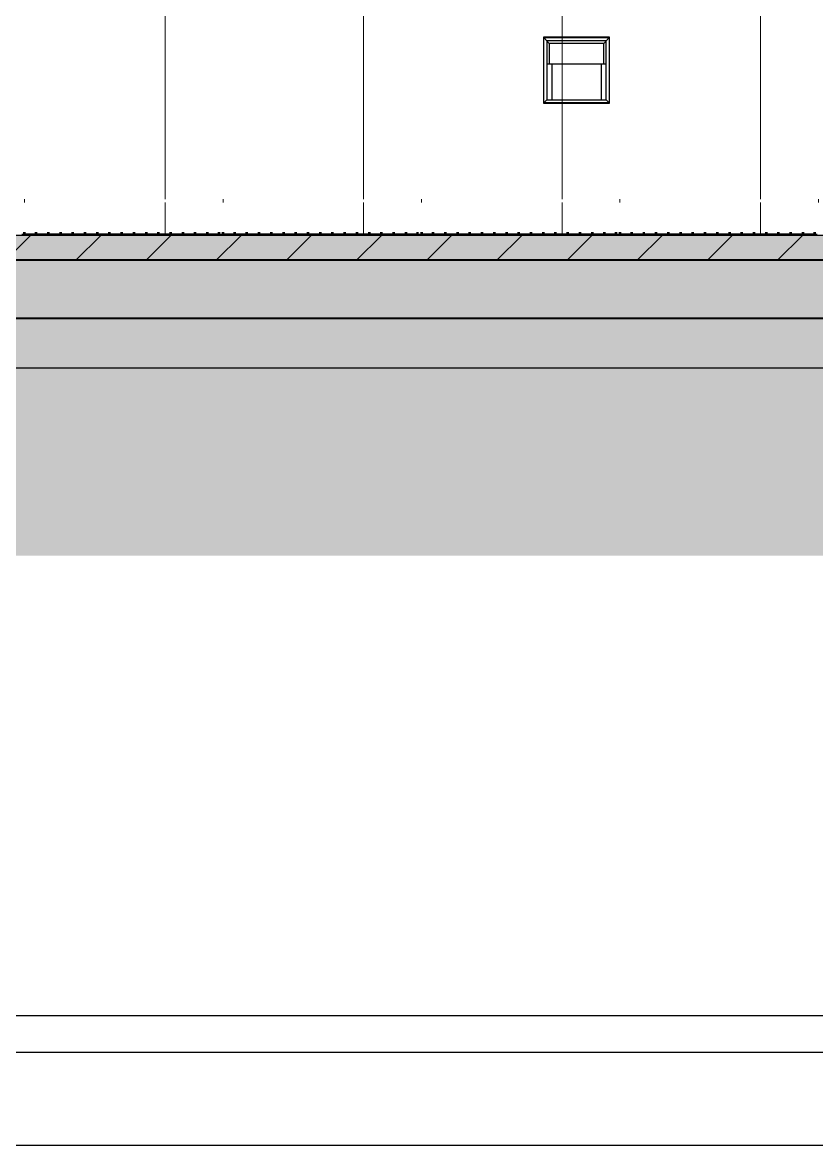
# Model space of a CAD drawing. Header units: millimetres. Extents: x 2519235 to 7246330, y 25937 to 201821.
# Drawn here: x 2718469 to 2720869, y 26737 to 30133 of the extents above; entities that cross this region are included whole.
import ezdxf

# ---------------------------------------------------------------- set-up
doc = ezdxf.new("R2010")
doc.units = ezdxf.units.MM
doc.set_wipeout_variables(frame=1)
doc.linetypes.add('TA_GL_000.90000', pattern=[2.475, 0.9, -0.225, 0.225, -0.225, 0.9])
for name, color, linetype in [('000 - 0_HIDE_OBJ_FRAMING_DEF_SUB_1', 7, 'Continuous'), ('000 - 0_SYM_DWG_GRIDLINE_MAIN_COLOR_251', 7, 'Continuous'), ('000 - CONCRETE_COL_CUT_COLOR_1', 7, 'Continuous'), ('000 - CONCRETE_COL_CUT_COLOR_3', 7, 'Continuous'), ('000 - CONCRETE_COL_CUT_COLOR_5', 7, 'Continuous'), ('000 - CONCRETE_COL_HATCH_', 7, 'Continuous'), ('000 - CONCRETE_COL_WIPEOUT_', 7, 'Continuous'), ('010 - ASPG_DIMS_NOM', 7, 'Continuous'), ('010 - ASPG_DIMS_OVERALL_2', 7, 'Continuous')]:
    doc.layers.add(name, color=color, linetype=linetype)
doc.layers.add('A-DETL', color=7, linetype='Continuous', lineweight=70)
doc.layers.add('E-LITE-EQPM', color=7, linetype='Continuous', lineweight=9)
doc.layers.get('A-DETL').off()
doc.styles.add('FAMELINE_FOR_CKST', font='arial.ttf')
doc.styles.add('TA', font='', dxfattribs={"height": 4.5})
doc.styles.get('TA').set_extended_font_data('Cordia New')
doc.dimstyles.new('FAMELINE-CKST_C-C', dxfattribs={"dimtxt": 0.3, "dimasz": 0.15, "dimexe": 0.1, "dimexo": 0.1, "dimgap": 0.05, "dimtad": 1, "dimzin": 0, "dimdsep": 46, "dimtxsty": 'FAMELINE_FOR_CKST', "dimblk": 'ORIGIN', "dimblk1": 'ORIGIN', "dimblk2": 'ORIGIN', "dimsah": 1, "dimcen": 0.1, "dimdle": 0.1, "dimclrd": 7, "dimclre": 7, "dimclrt": 7, "dimadec": 0, "dimazin": 0, "dimtfac": 1, "dimtix": 1, "dimtmove": 2, "dimatfit": 3, "dimfxl": 1, "dimtolj": 1, "dimtzin": 0, "dimlwd": -1, "dimlwe": -1, "dimarcsym": 0})

# ---------------------------------------------------------------- blocks, each defined once
blk = doc.blocks.new('DPA_Drainage Gutter_Landscape PP17_REV B - DPA_Drainage Gutter_Landscape PP17_REV B-36085527-ENTRANCE 1 - ELEVATION 1')
at = {"layer": '000 - 0_HIDE_OBJ_FRAMING_DEF_SUB_1', "color": 7, "lineweight": 70}
for p, q in [((2984877.1, 101195), (2984870.1, 101195)), ((2984870.1, 101195), (2984870.1, 101190)), ((2984877.1, 101190), (2984877.1, 101195)), ((2984912.1, 101195), (2984905.1, 101195)), ((2984905.1, 101195), (2984905.1, 101190)), ((2984912.1, 101190), (2984912.1, 101195)), ((2984949.1, 101195), (2984942.1, 101195)), ((2984942.1, 101195), (2984942.1, 101190)), ((2984949.1, 101190), (2984949.1, 101195)), ((2984986.1, 101195), (2984979.1, 101195)), ((2984979.1, 101195), (2984979.1, 101190)), ((2984986.1, 101190), (2984986.1, 101195)), ((2985023.1, 101195), (2985016.1, 101195)), ((2985016.1, 101195), (2985016.1, 101190)), ((2985023.1, 101190), (2985023.1, 101195)), ((2985060.1, 101195), (2985053.1, 101195)), ((2985053.1, 101195), (2985053.1, 101190)), ((2985060.1, 101190), (2985060.1, 101195)), ((2985097.1, 101195), (2985090.1, 101195)), ((2985090.1, 101195), (2985090.1, 101190)), ((2985097.1, 101190), (2985097.1, 101195)), ((2985134.1, 101195), (2985127.1, 101195)), ((2985127.1, 101195), (2985127.1, 101190)), ((2985134.1, 101190), (2985134.1, 101195)), ((2985171.1, 101195), (2985164.1, 101195)), ((2985164.1, 101195), (2985164.1, 101190)), ((2985171.1, 101190), (2985171.1, 101195)), ((2985208.1, 101195), (2985201.1, 101195)), ((2985201.1, 101195), (2985201.1, 101190)), ((2985208.1, 101190), (2985208.1, 101195)), ((2985245.1, 101195), (2985238.1, 101195)), ((2985238.1, 101195), (2985238.1, 101190)), ((2985245.1, 101190), (2985245.1, 101195)), ((2985282.1, 101195), (2985275.1, 101195)), ((2985275.1, 101195), (2985275.1, 101190)), ((2985282.1, 101190), (2985282.1, 101195)), ((2985319.1, 101195), (2985312.1, 101195)), ((2985312.1, 101195), (2985312.1, 101190)), ((2985319.1, 101190), (2985319.1, 101195)), ((2985356.1, 101195), (2985349.1, 101195)), ((2985349.1, 101195), (2985349.1, 101190)), ((2985356.1, 101190), (2985356.1, 101195)), ((2985393.1, 101195), (2985386.1, 101195)), ((2985386.1, 101195), (2985386.1, 101190)), ((2985393.1, 101190), (2985393.1, 101195)), ((2985430.1, 101195), (2985423.1, 101195)), ((2985423.1, 101195), (2985423.1, 101190)), ((2985430.1, 101190), (2985430.1, 101195)), ((2985465.1, 101195), (2985458.1, 101195)), ((2985458.1, 101195), (2985458.1, 101190)), ((2985465.1, 101190), (2985465.1, 101195)), ((2985477.3, 101195), (2985470.3, 101195)), ((2985470.3, 101195), (2985470.3, 101190)), ((2985477.3, 101190), (2985477.3, 101195)), ((2985512.3, 101195), (2985505.3, 101195)), ((2985505.3, 101195), (2985505.3, 101190)), ((2985512.3, 101190), (2985512.3, 101195)), ((2985549.3, 101195), (2985542.3, 101195)), ((2985542.3, 101195), (2985542.3, 101190)), ((2985549.3, 101190), (2985549.3, 101195)), ((2985586.3, 101195), (2985579.3, 101195)), ((2985579.3, 101195), (2985579.3, 101190)), ((2985586.3, 101190), (2985586.3, 101195)), ((2985623.3, 101195), (2985616.3, 101195)), ((2985616.3, 101195), (2985616.3, 101190)), ((2985623.3, 101190), (2985623.3, 101195)), ((2985660.3, 101195), (2985653.3, 101195)), ((2985653.3, 101195), (2985653.3, 101190)), ((2985660.3, 101190), (2985660.3, 101195)), ((2985697.3, 101195), (2985690.3, 101195)), ((2985690.3, 101195), (2985690.3, 101190)), ((2985697.3, 101190), (2985697.3, 101195)), ((2985734.3, 101195), (2985727.3, 101195)), ((2985727.3, 101195), (2985727.3, 101190)), ((2985734.3, 101190), (2985734.3, 101195)), ((2985771.3, 101195), (2985764.3, 101195)), ((2985764.3, 101195), (2985764.3, 101190)), ((2985771.3, 101190), (2985771.3, 101195)), ((2985808.3, 101195), (2985801.3, 101195)), ((2985801.3, 101195), (2985801.3, 101190)), ((2985808.3, 101190), (2985808.3, 101195)), ((2985845.3, 101195), (2985838.3, 101195)), ((2985838.3, 101195), (2985838.3, 101190)), ((2985845.3, 101190), (2985845.3, 101195)), ((2985882.3, 101195), (2985875.3, 101195)), ((2985875.3, 101195), (2985875.3, 101190)), ((2985882.3, 101190), (2985882.3, 101195)), ((2985919.3, 101195), (2985912.3, 101195)), ((2985912.3, 101195), (2985912.3, 101190)), ((2985919.3, 101190), (2985919.3, 101195)), ((2985956.3, 101195), (2985949.3, 101195)), ((2985949.3, 101195), (2985949.3, 101190)), ((2985956.3, 101190), (2985956.3, 101195)), ((2985993.3, 101195), (2985986.3, 101195)), ((2985986.3, 101195), (2985986.3, 101190)), ((2985993.3, 101190), (2985993.3, 101195)), ((2986030.3, 101195), (2986023.3, 101195)), ((2986023.3, 101195), (2986023.3, 101190)), ((2986030.3, 101190), (2986030.3, 101195)), ((2986065.3, 101195), (2986058.3, 101195)), ((2986058.3, 101195), (2986058.3, 101190)), ((2986065.3, 101190), (2986065.3, 101195)), ((2986077.5, 101195), (2986070.5, 101195)), ((2986070.5, 101195), (2986070.5, 101190)), ((2986077.5, 101190), (2986077.5, 101195)), ((2986112.5, 101195), (2986105.5, 101195)), ((2986105.5, 101195), (2986105.5, 101190)), ((2986112.5, 101190), (2986112.5, 101195)), ((2986149.5, 101195), (2986142.5, 101195)), ((2986142.5, 101195), (2986142.5, 101190)), ((2986149.5, 101190), (2986149.5, 101195)), ((2986186.5, 101195), (2986179.5, 101195)), ((2986179.5, 101195), (2986179.5, 101190)), ((2986186.5, 101190), (2986186.5, 101195)), ((2986223.5, 101195), (2986216.5, 101195)), ((2986216.5, 101195), (2986216.5, 101190)), ((2986223.5, 101190), (2986223.5, 101195)), ((2986260.5, 101195), (2986253.5, 101195)), ((2986253.5, 101195), (2986253.5, 101190)), ((2986260.5, 101190), (2986260.5, 101195)), ((2986297.5, 101195), (2986290.5, 101195)), ((2986290.5, 101195), (2986290.5, 101190)), ((2986297.5, 101190), (2986297.5, 101195)), ((2986334.5, 101195), (2986327.5, 101195)), ((2986327.5, 101195), (2986327.5, 101190)), ((2986334.5, 101190), (2986334.5, 101195)), ((2986371.5, 101195), (2986364.5, 101195)), ((2986364.5, 101195), (2986364.5, 101190)), ((2986371.5, 101190), (2986371.5, 101195)), ((2986408.5, 101195), (2986401.5, 101195)), ((2986401.5, 101195), (2986401.5, 101190)), ((2986408.5, 101190), (2986408.5, 101195)), ((2986445.5, 101195), (2986438.5, 101195)), ((2986438.5, 101195), (2986438.5, 101190)), ((2986445.5, 101190), (2986445.5, 101195)), ((2986482.5, 101195), (2986475.5, 101195)), ((2986475.5, 101195), (2986475.5, 101190)), ((2986482.5, 101190), (2986482.5, 101195)), ((2986519.5, 101195), (2986512.5, 101195)), ((2986512.5, 101195), (2986512.5, 101190)), ((2986519.5, 101190), (2986519.5, 101195)), ((2986556.5, 101195), (2986549.5, 101195)), ((2986549.5, 101195), (2986549.5, 101190)), ((2986556.5, 101190), (2986556.5, 101195)), ((2986593.5, 101195), (2986586.5, 101195)), ((2986586.5, 101195), (2986586.5, 101190)), ((2986593.5, 101190), (2986593.5, 101195)), ((2986630.5, 101195), (2986623.5, 101195)), ((2986623.5, 101195), (2986623.5, 101190)), ((2986630.5, 101190), (2986630.5, 101195)), ((2986665.5, 101195), (2986658.5, 101195)), ((2986658.5, 101195), (2986658.5, 101190)), ((2986665.5, 101190), (2986665.5, 101195)), ((2986677.6, 101195), (2986670.6, 101195)), ((2986670.6, 101195), (2986670.6, 101190)), ((2986677.6, 101190), (2986677.6, 101195)), ((2986712.6, 101195), (2986705.6, 101195)), ((2986705.6, 101195), (2986705.6, 101190)), ((2986712.6, 101190), (2986712.6, 101195)), ((2986749.6, 101195), (2986742.6, 101195)), ((2986742.6, 101195), (2986742.6, 101190)), ((2986749.6, 101190), (2986749.6, 101195)), ((2986786.6, 101195), (2986779.6, 101195)), ((2986779.6, 101195), (2986779.6, 101190)), ((2986786.6, 101190), (2986786.6, 101195)), ((2986823.6, 101195), (2986816.6, 101195)), ((2986816.6, 101195), (2986816.6, 101190)), ((2986823.6, 101190), (2986823.6, 101195)), ((2986860.6, 101195), (2986853.6, 101195)), ((2986853.6, 101195), (2986853.6, 101190)), ((2986860.6, 101190), (2986860.6, 101195)), ((2986897.6, 101195), (2986890.6, 101195)), ((2986890.6, 101195), (2986890.6, 101190)), ((2986897.6, 101190), (2986897.6, 101195)), ((2986934.6, 101195), (2986927.6, 101195)), ((2986927.6, 101195), (2986927.6, 101190)), ((2986934.6, 101190), (2986934.6, 101195)), ((2986971.6, 101195), (2986964.6, 101195)), ((2986964.6, 101195), (2986964.6, 101190)), ((2986971.6, 101190), (2986971.6, 101195)), ((2987008.6, 101195), (2987001.6, 101195)), ((2987001.6, 101195), (2987001.6, 101190)), ((2987008.6, 101190), (2987008.6, 101195)), ((2987045.6, 101195), (2987038.6, 101195)), ((2987038.6, 101195), (2987038.6, 101190)), ((2987045.6, 101190), (2987045.6, 101195)), ((2987082.6, 101195), (2987075.6, 101195)), ((2987075.6, 101195), (2987075.6, 101190)), ((2987082.6, 101190), (2987082.6, 101195)), ((2987119.6, 101195), (2987112.6, 101195)), ((2987112.6, 101195), (2987112.6, 101190)), ((2987119.6, 101190), (2987119.6, 101195)), ((2987156.6, 101195), (2987149.6, 101195)), ((2987149.6, 101195), (2987149.6, 101190)), ((2987156.6, 101190), (2987156.6, 101195)), ((2987193.6, 101195), (2987186.6, 101195)), ((2987186.6, 101195), (2987186.6, 101190)), ((2987193.6, 101190), (2987193.6, 101195)), ((2987230.6, 101195), (2987223.6, 101195)), ((2987223.6, 101195), (2987223.6, 101190)), ((2987230.6, 101190), (2987230.6, 101195)), ((2987265.6, 101195), (2987258.6, 101195)), ((2987258.6, 101195), (2987258.6, 101190)), ((2987265.6, 101190), (2987265.6, 101195))]:
    blk.add_line(p, q, dxfattribs=at)
at = {"layer": '000 - 0_HIDE_OBJ_FRAMING_DEF_SUB_1', "color": 7}
for p, q in [((2984877.1, 101190), (2984877.1, 101195)), ((2984877.1, 101195), (2984905.1, 101195)), ((2984905.1, 101190), (2984877.1, 101190)), ((2984905.1, 101195), (2984905.1, 101190)), ((2984912.1, 101190), (2984912.1, 101195)), ((2984912.1, 101195), (2984942.1, 101195)), ((2984942.1, 101190), (2984912.1, 101190)), ((2984942.1, 101195), (2984942.1, 101190)), ((2984949.1, 101195), (2984949.1, 101190)), ((2984949.1, 101195), (2984979.1, 101195)), ((2984979.1, 101190), (2984949.7, 101190)), ((2984979.1, 101195), (2984979.1, 101190)), ((2984986.1, 101190), (2984986.1, 101195)), ((2984986.1, 101195), (2985016.1, 101195)), ((2985016.1, 101190), (2984986.1, 101190)), ((2985016.1, 101195), (2985016.1, 101190)), ((2985023.1, 101195), (2985023.1, 101190)), ((2985023.1, 101195), (2985053.1, 101195)), ((2985053.1, 101190), (2985023.1, 101190)), ((2985053.1, 101195), (2985053.1, 101190)), ((2985060.1, 101190), (2985060.1, 101195)), ((2985060.1, 101195), (2985090.1, 101195)), ((2985090.1, 101190), (2985060.1, 101190)), ((2985090.1, 101195), (2985090.1, 101190)), ((2985097.1, 101195), (2985097.1, 101190)), ((2985097.1, 101195), (2985127.1, 101195)), ((2985127.1, 101190), (2985097.1, 101190)), ((2985127.1, 101195), (2985127.1, 101190)), ((2985134.1, 101190), (2985134.1, 101195)), ((2985134.1, 101195), (2985164.1, 101195)), ((2985164.1, 101190), (2985134.1, 101190)), ((2985164.1, 101195), (2985164.1, 101190)), ((2985171.1, 101195), (2985171.1, 101190)), ((2985171.1, 101195), (2985201.1, 101195)), ((2985201.1, 101190), (2985171.1, 101190)), ((2985201.1, 101190), (2985201.1, 101195)), ((2985208.1, 101195), (2985208.1, 101190)), ((2985208.1, 101195), (2985238.1, 101195)), ((2985238.1, 101190), (2985208.1, 101190)), ((2985238.1, 101195), (2985238.1, 101190)), ((2985245.1, 101195), (2985245.1, 101190)), ((2985245.1, 101195), (2985275.1, 101195)), ((2985275.1, 101190), (2985245.1, 101190)), ((2985275.1, 101190), (2985275.1, 101195)), ((2985282.1, 101195), (2985282.1, 101190)), ((2985282.1, 101195), (2985312.1, 101195)), ((2985312.1, 101190), (2985282.1, 101190)), ((2985312.1, 101195), (2985312.1, 101190)), ((2985319.1, 101195), (2985319.1, 101190)), ((2985319.1, 101195), (2985349.1, 101195)), ((2985349.1, 101190), (2985319.1, 101190)), ((2985349.1, 101190), (2985349.1, 101195)), ((2985356.1, 101195), (2985356.1, 101190)), ((2985356.1, 101195), (2985386.1, 101195)), ((2985386.1, 101190), (2985357, 101190)), ((2985386.1, 101195), (2985386.1, 101190)), ((2985393.1, 101195), (2985393.1, 101190)), ((2985393.1, 101195), (2985423.1, 101195)), ((2985423.1, 101190), (2985393.1, 101190)), ((2985423.1, 101190), (2985423.1, 101195)), ((2985430.1, 101195), (2985430.1, 101190)), ((2985430.1, 101195), (2985458.1, 101195)), ((2985458.1, 101190), (2985430.1, 101190)), ((2985458.1, 101195), (2985458.1, 101190)), ((2985477.3, 101190), (2985477.3, 101195)), ((2985477.3, 101195), (2985505.3, 101195)), ((2985505.3, 101190), (2985477.3, 101190)), ((2985505.3, 101195), (2985505.3, 101190)), ((2985512.3, 101190), (2985512.3, 101195)), ((2985512.3, 101195), (2985542.3, 101195)), ((2985542.3, 101190), (2985512.3, 101190)), ((2985542.3, 101195), (2985542.3, 101190)), ((2985549.3, 101195), (2985549.3, 101190)), ((2985549.3, 101195), (2985579.3, 101195)), ((2985579.3, 101190), (2985549.3, 101190)), ((2985579.3, 101195), (2985579.3, 101190)), ((2985586.3, 101190), (2985586.3, 101195)), ((2985586.3, 101195), (2985616.3, 101195)), ((2985616.3, 101190), (2985586.3, 101190)), ((2985616.3, 101195), (2985616.3, 101190)), ((2985623.3, 101195), (2985623.3, 101190)), ((2985623.3, 101195), (2985653.3, 101195)), ((2985653.3, 101190), (2985623.3, 101190)), ((2985653.3, 101195), (2985653.3, 101190)), ((2985660.3, 101190), (2985660.3, 101195)), ((2985660.3, 101195), (2985690.3, 101195)), ((2985690.3, 101190), (2985660.3, 101190)), ((2985690.3, 101195), (2985690.3, 101190)), ((2985697.3, 101195), (2985697.3, 101190)), ((2985697.3, 101195), (2985727.3, 101195)), ((2985727.3, 101190), (2985697.3, 101190)), ((2985727.3, 101195), (2985727.3, 101190)), ((2985734.3, 101190), (2985734.3, 101195)), ((2985734.3, 101195), (2985764.3, 101195)), ((2985764.3, 101190), (2985734.3, 101190)), ((2985764.3, 101195), (2985764.3, 101190)), ((2985771.3, 101195), (2985771.3, 101190)), ((2985771.3, 101195), (2985801.3, 101195)), ((2985801.3, 101190), (2985771.3, 101190)), ((2985801.3, 101190), (2985801.3, 101195)), ((2985808.3, 101195), (2985808.3, 101190)), ((2985808.3, 101195), (2985838.3, 101195)), ((2985838.3, 101190), (2985808.3, 101190)), ((2985838.3, 101195), (2985838.3, 101190)), ((2985845.3, 101195), (2985845.3, 101190)), ((2985845.3, 101195), (2985875.3, 101195)), ((2985875.3, 101190), (2985845.3, 101190)), ((2985875.3, 101190), (2985875.3, 101195)), ((2985882.3, 101195), (2985882.3, 101190)), ((2985882.3, 101195), (2985912.3, 101195)), ((2985912.3, 101190), (2985882.3, 101190)), ((2985912.3, 101195), (2985912.3, 101190)), ((2985919.3, 101195), (2985919.3, 101190)), ((2985919.3, 101195), (2985949.3, 101195)), ((2985949.3, 101190), (2985919.3, 101190)), ((2985949.3, 101190), (2985949.3, 101195)), ((2985956.3, 101195), (2985956.3, 101190)), ((2985956.3, 101195), (2985986.3, 101195)), ((2985986.3, 101190), (2985956.3, 101190)), ((2985986.3, 101195), (2985986.3, 101190)), ((2985993.3, 101195), (2985993.3, 101190)), ((2985993.3, 101195), (2986023.3, 101195)), ((2986023.3, 101190), (2985993.3, 101190)), ((2986023.3, 101190), (2986023.3, 101195)), ((2986030.3, 101195), (2986030.3, 101190)), ((2986030.3, 101195), (2986058.3, 101195)), ((2986058.3, 101190), (2986030.3, 101190)), ((2986058.3, 101195), (2986058.3, 101190)), ((2986077.5, 101190), (2986077.5, 101195)), ((2986077.5, 101195), (2986105.5, 101195)), ((2986105.5, 101190), (2986077.5, 101190)), ((2986105.5, 101195), (2986105.5, 101190)), ((2986112.5, 101190), (2986112.5, 101195)), ((2986112.5, 101195), (2986142.5, 101195)), ((2986142.5, 101190), (2986112.5, 101190)), ((2986142.5, 101195), (2986142.5, 101190)), ((2986149.5, 101195), (2986149.5, 101190)), ((2986149.5, 101195), (2986179.5, 101195)), ((2986179.5, 101190), (2986149.5, 101190)), ((2986179.5, 101195), (2986179.5, 101190)), ((2986186.5, 101190), (2986186.5, 101195)), ((2986186.5, 101195), (2986216.5, 101195)), ((2986216.5, 101190), (2986186.5, 101190)), ((2986216.5, 101195), (2986216.5, 101190)), ((2986223.5, 101195), (2986223.5, 101190)), ((2986223.5, 101195), (2986253.5, 101195)), ((2986253.5, 101190), (2986223.5, 101190)), ((2986253.5, 101195), (2986253.5, 101190)), ((2986260.5, 101190), (2986260.5, 101195)), ((2986260.5, 101195), (2986290.5, 101195)), ((2986290.5, 101190), (2986260.5, 101190)), ((2986290.5, 101195), (2986290.5, 101190)), ((2986297.5, 101195), (2986297.5, 101190)), ((2986297.5, 101195), (2986327.5, 101195)), ((2986327.5, 101190), (2986297.5, 101190)), ((2986327.5, 101195), (2986327.5, 101190)), ((2986334.5, 101190), (2986334.5, 101195)), ((2986334.5, 101195), (2986364.5, 101195)), ((2986364.5, 101190), (2986334.5, 101190)), ((2986364.5, 101195), (2986364.5, 101190)), ((2986371.5, 101195), (2986371.5, 101190)), ((2986371.5, 101195), (2986401.5, 101195)), ((2986401.5, 101190), (2986371.5, 101190)), ((2986401.5, 101190), (2986401.5, 101195)), ((2986408.5, 101195), (2986408.5, 101190)), ((2986408.5, 101195), (2986438.5, 101195)), ((2986438.5, 101190), (2986408.5, 101190)), ((2986438.5, 101195), (2986438.5, 101190)), ((2986445.5, 101195), (2986445.5, 101190)), ((2986445.5, 101195), (2986475.5, 101195)), ((2986475.5, 101190), (2986445.5, 101190)), ((2986475.5, 101190), (2986475.5, 101195)), ((2986482.5, 101195), (2986482.5, 101190)), ((2986482.5, 101195), (2986512.5, 101195)), ((2986512.5, 101190), (2986482.5, 101190)), ((2986512.5, 101195), (2986512.5, 101190)), ((2986519.5, 101195), (2986519.5, 101190)), ((2986519.5, 101195), (2986549.5, 101195)), ((2986549.5, 101190), (2986519.5, 101190)), ((2986549.5, 101190), (2986549.5, 101195)), ((2986556.5, 101195), (2986556.5, 101190)), ((2986556.5, 101195), (2986586.5, 101195)), ((2986586.5, 101190), (2986556.5, 101190)), ((2986586.5, 101195), (2986586.5, 101190)), ((2986593.5, 101195), (2986593.5, 101190)), ((2986593.5, 101195), (2986623.5, 101195)), ((2986623.5, 101190), (2986593.5, 101190)), ((2986623.5, 101190), (2986623.5, 101195)), ((2986630.5, 101195), (2986630.5, 101190)), ((2986630.5, 101195), (2986658.5, 101195)), ((2986658.5, 101190), (2986630.5, 101190)), ((2986658.5, 101195), (2986658.5, 101190)), ((2986677.6, 101190), (2986677.6, 101195)), ((2986677.6, 101195), (2986705.6, 101195)), ((2986705.6, 101190), (2986677.6, 101190)), ((2986705.6, 101195), (2986705.6, 101190)), ((2986712.6, 101190), (2986712.6, 101195)), ((2986712.6, 101195), (2986742.6, 101195)), ((2986742.6, 101190), (2986712.6, 101190)), ((2986742.6, 101195), (2986742.6, 101190)), ((2986749.6, 101195), (2986749.6, 101190)), ((2986749.6, 101195), (2986779.6, 101195)), ((2986779.6, 101190), (2986749.6, 101190)), ((2986779.6, 101195), (2986779.6, 101190)), ((2986786.6, 101190), (2986786.6, 101195)), ((2986786.6, 101195), (2986816.6, 101195)), ((2986816.6, 101190), (2986786.6, 101190)), ((2986816.6, 101195), (2986816.6, 101190)), ((2986823.6, 101195), (2986823.6, 101190)), ((2986823.6, 101195), (2986853.6, 101195)), ((2986853.6, 101190), (2986823.6, 101190)), ((2986853.6, 101195), (2986853.6, 101190)), ((2986860.6, 101190), (2986860.6, 101195)), ((2986860.6, 101195), (2986890.6, 101195)), ((2986890.6, 101190), (2986860.6, 101190)), ((2986890.6, 101195), (2986890.6, 101190)), ((2986897.6, 101195), (2986897.6, 101190)), ((2986897.6, 101195), (2986927.6, 101195)), ((2986927.6, 101190), (2986897.6, 101190)), ((2986927.6, 101195), (2986927.6, 101190)), ((2986934.6, 101190), (2986934.6, 101195)), ((2986934.6, 101195), (2986964.6, 101195)), ((2986964.6, 101190), (2986934.6, 101190)), ((2986964.6, 101195), (2986964.6, 101190)), ((2986971.6, 101195), (2986971.6, 101190)), ((2986971.6, 101195), (2987001.6, 101195)), ((2987001.6, 101190), (2986971.6, 101190)), ((2987001.6, 101190), (2987001.6, 101195)), ((2987008.6, 101195), (2987008.6, 101190)), ((2987008.6, 101195), (2987038.6, 101195)), ((2987038.6, 101190), (2987008.6, 101190)), ((2987038.6, 101195), (2987038.6, 101190)), ((2987045.6, 101195), (2987045.6, 101190)), ((2987045.6, 101195), (2987075.6, 101195)), ((2987075.6, 101190), (2987045.6, 101190)), ((2987075.6, 101190), (2987075.6, 101195)), ((2987082.6, 101195), (2987082.6, 101190)), ((2987082.6, 101195), (2987112.6, 101195)), ((2987112.6, 101190), (2987082.6, 101190)), ((2987112.6, 101195), (2987112.6, 101190)), ((2987119.6, 101195), (2987119.6, 101190)), ((2987119.6, 101195), (2987149.6, 101195)), ((2987149.6, 101190), (2987119.6, 101190)), ((2987149.6, 101190), (2987149.6, 101195)), ((2987156.6, 101195), (2987156.6, 101190)), ((2987156.6, 101195), (2987186.6, 101195)), ((2987186.6, 101190), (2987156.6, 101190)), ((2987186.6, 101195), (2987186.6, 101190)), ((2987193.6, 101195), (2987193.6, 101190)), ((2987193.6, 101195), (2987223.6, 101195)), ((2987223.6, 101190), (2987193.6, 101190)), ((2987223.6, 101190), (2987223.6, 101195)), ((2987230.6, 101195), (2987230.6, 101190)), ((2987230.6, 101195), (2987258.6, 101195)), ((2987258.6, 101190), (2987230.6, 101190)), ((2987258.6, 101195), (2987258.6, 101190))]:
    blk.add_line(p, q, dxfattribs=at)
blk = doc.blocks.new('DPA_LIGHTING_WALL MOUNT_WLL711 1 - 10W LED_use_-35905488-ENTRANCE 1 - ELEVATION 1')
at = {"layer": '000 - 0_HIDE_OBJ_FRAMING_DEF_SUB_1', "color": 7}
for p, q in [((2983642.6, 101790), (2983442.6, 101790)), ((2983442.6, 101790), (2983442.6, 101590)), ((2983443.6, 101789), (2983459.7, 101771)), ((2983443.6, 101789), (2983641.6, 101789)), ((2983443.6, 101591), (2983443.6, 101789)), ((2983452.6, 101780), (2983632.6, 101780)), ((2983452.6, 101780), (2983452.6, 101600)), ((2983624.7, 101771), (2983459.7, 101771)), ((2983459.7, 101771), (2983459.7, 101709.4)), ((2983624.7, 101771), (2983641.6, 101789)), ((2983624.7, 101709.4), (2983624.7, 101771)), ((2983632.6, 101600), (2983632.6, 101780)), ((2983641.6, 101789), (2983641.6, 101591)), ((2983642.6, 101590), (2983642.6, 101790)), ((2983452.6, 101709.4), (2983632.6, 101709.4)), ((2983468.3, 101709.4), (2983468.3, 101600)), ((2983618.1, 101600), (2983618.1, 101709.4)), ((2983442.6, 101590), (2983452.6, 101600)), ((2983452.6, 101600), (2983632.6, 101600)), ((2983642.6, 101590), (2983632.6, 101600)), ((2983442.6, 101590), (2983642.6, 101590)), ((2983641.6, 101591), (2983443.6, 101591))]:
    blk.add_line(p, q, dxfattribs=at)
blk = doc.blocks.new('*U1049')
at = {"layer": '000 - CONCRETE_COL_HATCH_'}
h = blk.add_hatch(dxfattribs=at)
h.set_pattern_fill('ANSI31', scale=0.25)
h.set_pattern_definition([(45, (1983745.8844, -850006.8257), (-0.56126600757, 0.56126600757), [])])
h.paths.add_polyline_path([(0, 0), (0, -75), (15426.4, -75), (15833.7, -75), (44374.7, -75), (44374.7, 0)])
at = {"layer": '000 - CONCRETE_COL_CUT_COLOR_1', "color": 7}
blk.add_lwpolyline([(44374.7, 0), (0, 0), (0, -75), (15426.4, -75), (15833.7, -75), (44374.7, -75)], dxfattribs=at)
blk = doc.blocks.new('*U1051')
at = {"layer": '000 - CONCRETE_COL_HATCH_'}
h = blk.add_hatch(dxfattribs=at)
h.set_pattern_fill('EARTH', scale=0.5, angle=45)
h.set_pattern_definition([(45, (88751.0504, -816679.242), (0, 4.49012806), [3.175, -3.175]), (45, (88750.2085, -816678.4), (0, 4.49012806), [3.175, -3.175]), (45, (88749.3666, -816677.558), (0, 4.49012806), [3.175, -3.175]), (135, (88749.3666, -816676.997), (-4.49012806, 0), [3.175, -3.175]), (135, (88750.2085, -816676.155), (-4.49012806, 0), [3.175, -3.175]), (135, (88751.0504, -816675.313), (-4.49012806, 0), [3.175, -3.175])])
h.paths.add_polyline_path([(0, 0), (44375.5, 0), (44375.5, 718), (0, 718)])
blk = doc.blocks.new('*U1679')
at = {"layer": '000 - CONCRETE_COL_HATCH_'}
h = blk.add_hatch(dxfattribs=at)
h.set_pattern_fill('AR-CONC', scale=0.04)
h.set_pattern_definition([(50, (362366.6603, -853071.7804), (7.28738676, -0.63756342), [0.762, -8.382]), (355, (362366.66, -853071.7804), (-1.40973686, 7.64227381), [0.6096, -6.705623367]), (100.4514447, (362367.2676, -853071.8336), (5.877649884, 7.004710076), [0.64760035, -7.123609784]), (46.1842, (362366.66, -853069.748), (10.84316164, -1.68169312), [1.143, -12.573]), (96.6355576, (362367.564, -853069.889), (9.49616536, 9.89704498), [0.97140093, -10.68542433]), (351.1841512, (362366.66, -853069.748), (9.49616536, 9.89704498), [0.91439868, -10.05838928]), (21, (362367.6763, -853070.2564), (6.06457565, -4.090607927), [0.762, -8.382]), (326, (362367.676, -853070.2564), (2.472081134, 7.367518645), [0.6096, -6.7056]), (71.451445, (362368.182, -853070.597), (8.53665677, 3.276910755), [0.64760035, -7.123597504]), (37.5, (362366.6603, -853071.7804), (0.12354413, 3.382201555), [0, -6.62432, 0, -6.8072, 0, -6.731]), (7.5, (362366.6603, -853071.7804), (2.6727865, 4.007222993), [0, -3.88112, 0, -6.47192, 0, -2.5654]), (327.5, (362364.3947, -853071.7804), (5.423623807, -0.22914976), [0, -2.54, 0, -7.9248, 0, -10.5156]), (317.5, (362363.3787, -853071.7804), (5.925167255, 1.017059641), [0, -3.302, 0, -5.26288, 0, -7.4676])])
h.paths.add_polyline_path([(0, 0), (0, -893), (320, -893), (347.6, -893), (347.6, -175), (44723.1, -175), (44723.1, -893), (45073.5, -893), (45073.1, -25), (45023.1, -25), (45023.1, 375), (44723.1, 375), (44723.1, 0), (347.6, 0), (347.6, 375), (47.6, 375), (47.6, 0)])
at = {"layer": '000 - CONCRETE_COL_CUT_COLOR_1', "color": 7, "lineweight": -2}
for points in [[(347.6, -175), (44723.1, -175)], [(44723.1, 0), (347.6, 0)]]:
    blk.add_lwpolyline(points, dxfattribs=at)
blk = doc.blocks.new('W-1-PP17-ENT1_REV02_20260415-155428_PP17_ENT1_EX_ELE1')
at = {"layer": '000 - 0_HIDE_OBJ_FRAMING_DEF_SUB_1', "lineweight": 9}
h = blk.add_hatch(dxfattribs=at)
h.set_pattern_fill('FP_3', style=0, pattern_type=2)
h.set_pattern_definition([(90, (-17700.16, 101300), (-600, 4e-14), [])])
h.paths.add_polyline_path([(-14272.3, 101190), (-14272.3, 101195), (-13677.3, 101195), (-13677.3, 101190), (-13672.1, 101190), (-13672.1, 101195), (-13077.1, 101195), (-13077.1, 101190), (-13072, 101190), (-13072, 101195), (-12477, 101195), (-12477, 101190), (-12471.8, 101190), (-12471.8, 101195), (-11876.8, 101195), (-11876.8, 101190), (-11871.7, 101190), (-11871.7, 101195), (-11276.7, 101195), (-11276.7, 101190), (-11271.5, 101190), (-11271.5, 101195), (-10676.5, 101195), (-10676.5, 101190), (-10671.4, 101190), (-10671.4, 101195), (-10076.4, 101195), (-10076.4, 101190), (-10071.2, 101190), (-10071.2, 101195), (-9476.2, 101195), (-9476.2, 101190), (-9471.1, 101190), (-9471.1, 101195), (-8876.1, 101195), (-8876.1, 101190), (-8870.9, 101190), (-8870.9, 101195), (-8275.9, 101195), (-8275.9, 101190), (-8270.7, 101190), (-8270.7, 101195), (-7675.7, 101195), (-7675.7, 101190), (-7670.6, 101190), (-7670.6, 101195), (-7075.6, 101195), (-7075.6, 101190), (-7070.4, 101190), (-7070.4, 101195), (-6475.4, 101195), (-6475.4, 101190), (-6470.3, 101190), (-6470.3, 101195), (-5875.3, 101195), (-5875.3, 101190), (-5870.1, 101190), (-5870.1, 101195), (-5275.1, 101195), (-5275.1, 101190), (-5270, 101190), (-5270, 101195), (-4675, 101195), (-4675, 101190), (-4669.8, 101190), (-4669.8, 101195), (-4074.8, 101195), (-4074.8, 101190), (-4069.7, 101190), (-4069.7, 101195), (-3474.7, 101195), (-3474.7, 101190), (-3469.5, 101190), (-3469.5, 101195), (-2874.5, 101195), (-2874.5, 101190), (-2869.4, 101190), (-2869.4, 101195), (-2274.4, 101195), (-2274.4, 101190), (-2269.2, 101190), (-2269.2, 101195), (-1674.2, 101195), (-1674.2, 101190), (-1669, 101190), (-1669, 101195), (-1074, 101195), (-1074, 101190), (-1068.9, 101190), (-1068.9, 101195), (-473.9, 101195), (-473.9, 101190), (-468.7, 101190), (-468.7, 101195), (126.3, 101195), (126.3, 101190), (131.4, 101190), (131.4, 101195), (726.4, 101195), (726.4, 101190), (731.6, 101190), (731.6, 101195), (1326.6, 101195), (1326.6, 101190), (1331.7, 101190), (1331.7, 101195), (1926.7, 101195), (1927, 101190), (1931.9, 101190), (1931.9, 101195), (2526.9, 101195), (2526.9, 101190), (2532, 101190), (2532, 101195), (3127, 101195), (3127, 101190), (3132.2, 101190), (3132.2, 101195), (3727.2, 101195), (3727.2, 101190), (3732.4, 101190), (3732.4, 101195), (4327.4, 101195), (4327.4, 101190), (4332.5, 101190), (4332.5, 101195), (4927.5, 101195), (4927.5, 101190), (4932.7, 101190), (4932.7, 101195), (5527.7, 101195), (5527.7, 101190), (5532.8, 101190), (5532.8, 101195), (6127.8, 101195), (6127.8, 101190), (6133, 101190), (6133, 101195), (6728, 101195), (6728, 101190), (6733.1, 101190), (6733.1, 101195), (6994.4, 101195), (6994.4, 101290), (-18050.2, 101290), (-18050.2, 101195), (-17878.4, 101195), (-17878.4, 101190), (-17873.2, 101190), (-17873.2, 101195), (-17278.2, 101195), (-17278.2, 101190), (-17273.1, 101190), (-17273.1, 101195), (-16678.1, 101195), (-16678.1, 101190), (-16672.9, 101190), (-16672.9, 101195), (-16077.9, 101195), (-16077.9, 101190), (-16072.8, 101190), (-16072.8, 101195), (-15477.8, 101195), (-15477.8, 101190), (-15472.6, 101190), (-15472.6, 101195), (-14877.6, 101195), (-14877.6, 101190), (-14872.5, 101190), (-14872.5, 101195), (-14277.5, 101195), (-14277.5, 101190)])
h.paths.add_polyline_path([(11534.4, 101190), (11534.4, 101195), (11556.3, 101195), (11556.3, 101290), (11510.1, 101289.7), (11510.1, 101195), (11529.2, 101195), (11529.2, 101190)])
h.paths.add_polyline_path([(7328.1, 101190), (7333.3, 101190), (7333.3, 101195), (7928.3, 101195), (7928.3, 101190), (7933.4, 101190), (7933.4, 101195), (8528.4, 101195), (8528.4, 101190), (8533.6, 101190), (8533.6, 101195), (9128.6, 101195), (9128.6, 101190), (9133.7, 101190), (9133.7, 101195), (9728.7, 101195), (9728.7, 101190), (9733.9, 101190), (9733.9, 101195), (10328.9, 101195), (10328.9, 101190), (10334.1, 101190), (10334.1, 101195), (10929.1, 101195), (10929.1, 101190), (10934.2, 101190), (10934.2, 101195), (11360.1, 101195), (11360.1, 101290), (7294.4, 101290), (7294.4, 101195), (7328.1, 101195)])
h.paths.add_polyline_path([(-13549.5, 101300), (11360.1, 101300), (11360.1, 101990), (7304.8, 101990), (7304.8, 101680), (7094.8, 101680), (7094.8, 101990), (-8932.7, 101990), (-8932.7, 101680), (-9142.7, 101680), (-9142.7, 101990), (-18050.2, 101990), (-18050.2, 101300), (-13550.2, 101300)])
h.paths.add_polyline_path([(11556.3, 101300), (11556.3, 101990), (11510.1, 101988.9), (11510.1, 101300)])
at = {"layer": '000 - 0_HIDE_OBJ_FRAMING_DEF_SUB_1', "lineweight": 25}
h = blk.add_hatch(dxfattribs=at)
h.set_pattern_fill('FP_20', style=0, pattern_type=2)
h.set_pattern_definition([(50, (230.58, 4e-11), (364.3679, -31.8783), [38.1, -419.1]), (355, (230.6, 4e-11), (-70.4859, 382.1133), [30.48, -335.28]), (100.451, (260.95, -2.66), (293.885, 350.2334), [32.38, -356.18]), (46.184, (230.6, 101.6), (542.1585, -84.0858), [57.15, -628.65]), (96.636, (275.76, 94.6), (474.805, 494.8554), [48.57, -534.27]), (351.184, (230.6, 101.6), (474.8102, 494.85), [45.72, -502.92]), (21, (281.38, 76.2), (303.2285, -204.5305), [38.1, -419.1]), (326, (281.4, 76.2), (123.6039, 368.376), [30.48, -335.28]), (71.451, (306.65, 59.16), (426.8341, 163.8427), [32.38, -356.18]), (37.5, (230.58, 4e-11), (6.17665, 169.11015), [16.764, -314.452, 16.764, -323.596, -336.55]), (37.5, (230.58, 4e-11), (6.17665, 169.11015), [-671.576, 16.764, -319.786]), (7.5, (230.58, 4e-11), (133.63888, 200.3615), [16.764, -177.292, 16.764, -306.832, -128.27]), (7.5, (230.58, 4e-11), (133.63888, 200.3615), [-517.652, 16.764, -111.506]), (327.5, (117.3, 4e-11), (271.18182, -11.45836), [16.764, -110.236, 16.764, -379.476, -525.78]), (327.5, (117.3, 4e-11), (271.18182, -11.45836), [-523.24, 16.764, -509.016]), (317.5, (66.5, 4e-11), (296.2585, 50.85285), [16.764, -148.336, 16.764, -246.38, -373.38]), (317.5, (66.5, 4e-11), (296.2585, 50.85285), [-428.244, 16.764, -356.616])])
h.paths.add_polyline_path([(-20424, 100222), (-20424, 100940), (23951.5, 100940), (23951.5, 100222), (24301.9, 100222), (24301.5, 101090), (24251.5, 101090), (24251.5, 101490), (23951.5, 101490), (23951.5, 101115), (-20424, 101115), (-20424, 101490), (-20724, 101490), (-20724, 101115), (-20771.6, 101115), (-20771.6, 100222), (-20451.6, 100222)])
at = {"layer": '000 - 0_HIDE_OBJ_FRAMING_DEF_SUB_1', "lineweight": 9}
h = blk.add_hatch(dxfattribs=at)
h.set_pattern_fill('FP_2', style=0, pattern_type=2)
h.set_pattern_definition([(90, (-18125.16, 100940), (-600, 4e-14), [])])
h.paths.add_polyline_path([(-18029.6, 101290), (11360.1, 101290), (11360.1, 101300), (-18050.2, 101300), (-18050.2, 101290)])
h.paths.add_polyline_path([(11556.3, 101290), (11569, 101290.1), (11569, 101300), (11510.1, 101300), (11510.1, 101290)])
h = blk.add_hatch(dxfattribs=at)
h.set_pattern_fill('FP_14', style=0, pattern_type=2)
h.set_pattern_definition([(45, (230.58, 4e-11), (-106.06602, 106.06602), [])])
h.paths.add_polyline_path([(-4589.5, 101115), (23951.5, 101115), (23951.5, 101190), (-20423.2, 101190), (-20423.2, 101115), (-4996.7, 101115)])
at = {"color": 7}
for points in [[(-20771.6, 101115), (-20771.6, 100222), (-20451.6, 100222), (-20424, 100222), (-20424, 100940), (23951.5, 100940), (23951.5, 100222), (24301.9, 100222), (24301.5, 101090), (24251.5, 101090), (24251.5, 101490), (23951.5, 101490), (23951.5, 101115), (-20424, 101115), (-20424, 101490), (-20724, 101490), (-20724, 101115)], [(-20423.2, 101190), (-20423.2, 101115), (-4996.7, 101115), (-4589.5, 101115), (23951.5, 101115), (23951.5, 101190)]]:
    blk.add_lwpolyline(points, close=True, dxfattribs=at)
at = {"layer": 'A-DETL', "color": 7}
blk.add_blockref('DPA_Drainage Gutter_Landscape PP17_REV B - DPA_Drainage Gutter_Landscape PP17_REV B-36085527-ENTRANCE 1 - ELEVATION 1', (-3000942.9, 0), dxfattribs=at)
at = {"layer": 'E-LITE-EQPM', "color": 7}
blk.add_blockref('DPA_LIGHTING_WALL MOUNT_WLL711 1 - 10W LED_use_-35905488-ENTRANCE 1 - ELEVATION 1', (-2997942.9, 0), dxfattribs=at)
at = {"color": 7}
blk.add_blockref('*U1051', (-20424, 100222), dxfattribs=at)
at = {"layer": '000 - CONCRETE_COL_CUT_COLOR_3', "color": 7}
blk.add_blockref('*U1049', (-20423.2, 101190), dxfattribs=at)
at = {"layer": '000 - CONCRETE_COL_CUT_COLOR_5', "color": 7, "lineweight": 40}
blk.add_blockref('*U1679', (-20771.6, 101115), dxfattribs=at)
blk = doc.blocks.new('*U1068')
at = {"layer": '000 - 0_SYM_DWG_GRIDLINE_MAIN_COLOR_251', "color": 7, "linetype": 'ByBlock', "ltscale": 5}
blk.add_line((20, 0), (-878, 0), dxfattribs=at)
at = {"color": 7, "style": 'TA', "flags": 1}
blk.add_attdef('LOCATION', (6, -6), '', height=4.5, rotation=270, dxfattribs=at)
blk = doc.blocks.new('_Origin')
at = {"color": 7, "linetype": 'ByBlock', "lineweight": -2}
blk.add_line((0, 0), (-1, 0), dxfattribs=at)
blk.add_circle((0, 0), 0.5, dxfattribs=at)
blk = doc.blocks.new('*D2765')
at = {"layer": '010 - ASPG_DIMS_OVERALL_2', "color": 7, "transparency": 16777216}
for p, q in [((-24600, 98950), (-24600, 98387.5)), ((0, 98950), (0, 98387.5)), ((-75, 98437.5), (-24525, 98437.5))]:
    blk.add_line(p, q, dxfattribs=at)
at = {"layer": 'Defpoints', "color": 7, "transparency": 16777216}
for p in [(-24600, 99000), (0, 99000), (-24600, 98437.5)]:
    blk.add_point(p, dxfattribs=at)
at = {"layer": '010 - ASPG_DIMS_OVERALL_2', "color": 7, "transparency": 16777216, "xscale": 75, "yscale": 75, "zscale": 75, "rotation": 180}
blk.add_blockref('_Origin', (-24600, 98437.5), dxfattribs=at)
at = {"layer": '010 - ASPG_DIMS_OVERALL_2', "color": 7, "transparency": 16777216, "xscale": 75, "yscale": 75, "zscale": 75}
blk.add_blockref('_Origin', (0, 98437.5), dxfattribs=at)
at = {"layer": '010 - ASPG_DIMS_OVERALL_2', "color": 7, "transparency": 16777216, "insert": (-12300, 98539.1), "char_height": 150, "attachment_point": 5, "style": 'FAMELINE_FOR_CKST'}
blk.add_mtext('\\A1;24600', dxfattribs=at)
blk = doc.blocks.new('*D2768')
at = {"layer": '010 - ASPG_DIMS_NOM', "color": 7, "transparency": 16777216}
for p, q in [((-24600, 98950), (-24600, 98668.7)), ((-13200, 98950), (-13200, 98668.7)), ((-13275, 98718.7), (-24525, 98718.7))]:
    blk.add_line(p, q, dxfattribs=at)
at = {"layer": 'Defpoints', "color": 7, "transparency": 16777216}
for p in [(-24600, 99000), (-13200, 99000), (-24600, 98718.7)]:
    blk.add_point(p, dxfattribs=at)
at = {"layer": '010 - ASPG_DIMS_NOM', "color": 7, "transparency": 16777216, "xscale": 75, "yscale": 75, "zscale": 75, "rotation": 180}
blk.add_blockref('_Origin', (-24600, 98718.7), dxfattribs=at)
at = {"layer": '010 - ASPG_DIMS_NOM', "color": 7, "transparency": 16777216, "xscale": 75, "yscale": 75, "zscale": 75}
blk.add_blockref('_Origin', (-13200, 98718.7), dxfattribs=at)
at = {"layer": '010 - ASPG_DIMS_NOM', "color": 7, "transparency": 16777216, "insert": (-18900, 98820.3), "char_height": 150, "attachment_point": 5, "style": 'FAMELINE_FOR_CKST'}
blk.add_mtext('\\A1;11400', dxfattribs=at)
blk = doc.blocks.new('W-1-PP17-ENT1_REV02_20260415-160712_PP17_ENT1_SE_ELE1')
at = {"layer": 'Defpoints', "color": 7}
blk.add_lwpolyline([(-19925, 100790), (19163.1, 100790), (19163.1, 98830), (-19925, 98830)], close=True, dxfattribs=at)
blk = doc.blocks.new('W-1-PP17-ENT1_REV02_20260415-160509_PP17_ENT1_ELE1_DIMS_1')
at = {"layer": '000 - 0_SYM_DWG_GRIDLINE_MAIN_COLOR_251', "color": 7, "linetype": 'TA_GL_000.90000', "xscale": 50, "yscale": 50, "zscale": 50, "rotation": 180}
blk.add_blockref('*U1068', (-24600, 100940), dxfattribs=at)
at = {"layer": '010 - ASPG_DIMS_NOM', "color": 7}
dim = blk.add_linear_dim(base=(-24600, 98718.7), p1=(-13200, 99000), p2=(-24600, 99000), dimstyle='FAMELINE-CKST_C-C', override={"dimscale": 500, "dimdec": 0, "dimlfac": 1, "dimclrd": 7, "dimclre": 7, "dimclrt": 7}, dxfattribs=at)
dim.commit()
dim.dimension.update_dxf_attribs({"geometry": '*D2768', "text_midpoint": (-18900, 98820.3)})
at = {"layer": '010 - ASPG_DIMS_OVERALL_2', "color": 7}
dim = blk.add_linear_dim(base=(-24600, 98437.5), p1=(0, 99000), p2=(-24600, 99000), dimstyle='FAMELINE-CKST_C-C', override={"dimscale": 500, "dimdec": 0, "dimlfac": 1, "dimclrd": 7, "dimclre": 7, "dimclrt": 7}, dxfattribs=at)
dim.commit()
dim.dimension.update_dxf_attribs({"geometry": '*D2765', "text_midpoint": (-12300, 98539.1)})

msp = doc.modelspace()

# ---------------------------------------------------------------- block references
at = {"color": 7}
msp.add_blockref('W-1-PP17-ENT1_REV02_20260415-155428_PP17_ENT1_EX_ELE1', (2734544.161, -71700.906), dxfattribs=at)

# ---------------------------------------------------------------- next in the draw order: block references
for name in ['W-1-PP17-ENT1_REV02_20260415-160509_PP17_ENT1_ELE1_DIMS_1', 'W-1-PP17-ENT1_REV02_20260415-160712_PP17_ENT1_SE_ELE1']:
    msp.add_blockref(name, (2734544.161, -71700.906), dxfattribs=at)

doc.saveas('drawing.dxf')
